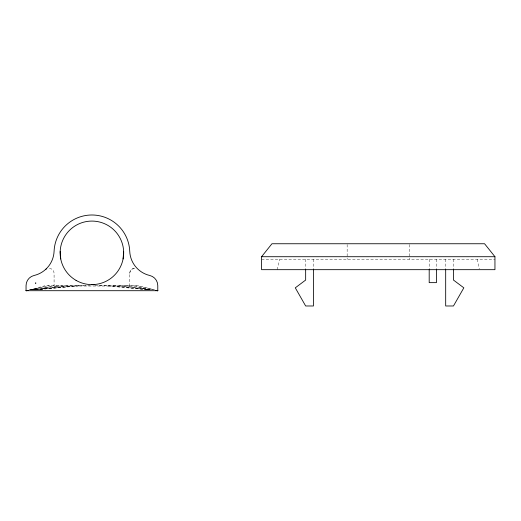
<?xml version="1.0" encoding="UTF-8"?>
<svg xmlns="http://www.w3.org/2000/svg" width="521" height="521" viewBox="0 0 521 521"><rect width="100%" height="100%" fill="white"/><g stroke="black" fill="none" stroke-linecap="round" stroke-linejoin="round"><path stroke-width="0.39" stroke-dasharray="2.6 1.95" d="M49.456 268.289A5.184 5.184 0 0 1 54.086 273.447L54.086 286.029L129.742 286.029L129.742 273.447C129.677 270.679 132.145 268.204 134.913 268.263M277.133 269.676L279.731 259.308M29.169 289.891L45.561 285.586L90.237 285.586M29.931 289.852L49.345 285.586M30.817 289.832L53.839 285.586M31.677 289.832L59.023 285.586M32.497 289.852L64.715 285.586M33.995 289.793L70.537 285.586M34.887 289.8L75.871 285.586M35.708 289.793L79.98 285.586M35.682 289.832L86.173 285.228M261.575 259.308L494.95 259.308M95.043 285.586L138.26 285.586L154.652 289.891M99.309 285.156L148.114 289.793M107.951 285.586L148.934 289.8M113.285 285.586L149.833 289.793M119.107 285.586L151.331 289.852M124.806 285.586L152.145 289.832M129.983 285.586L153.011 289.832M134.477 285.586L153.89 289.852M477.314 259.308L479.235 268.882M453.459 259.308L453.459 268.882M445.683 259.308L445.683 268.966M436.448 259.308L436.448 269.676M429.193 259.308L429.193 268.966M409.376 244.525L409.376 259.308M347.155 244.525L347.155 259.308M313.44 259.308L313.44 268.966M305.658 259.308L305.658 268.882M129.742 273.447A5.184 5.184 0 0 1 134.372 268.289"/><path stroke-width="0.78" d="M60.176 251.545L60.742 258.957M123.086 258.957L123.653 251.545M261.575 256.716L271.949 243.75L484.576 243.75L494.95 256.716L494.95 269.676L261.575 269.676L261.575 256.716L494.95 256.716M28.434 290.431L26.05 290.705L157.778 290.705L157.778 285.586A10.374 10.374 0 0 0 149.761 275.485A25.933 25.933 0 0 1 129.742 251.298A37.857 37.857 0 0 0 91.911 214.991A37.857 37.857 0 0 0 54.086 251.298A25.933 25.933 0 0 1 34.067 275.485A10.374 10.374 0 0 0 26.05 285.586L26.05 290.705L27.639 290.412M26.05 290.705L28.466 290.477M91.683 284.726L94.776 284.726M155.362 290.477L157.778 290.705L156.189 290.412M453.459 269.676L453.459 280.051L463.833 287.833L453.459 305.983L445.683 305.983L445.683 269.767M436.448 269.676L436.448 282.642L429.193 282.642L429.193 269.676M313.44 269.767L313.44 305.983L305.658 305.983L295.29 287.833L305.658 280.051L305.658 269.676M45.444 269.578A5.184 5.184 0 0 1 46.323 268.947M35.454 283.118L35.832 283.066L35.454 283.118M157.778 290.705L155.362 290.457L157.778 290.705M76.033 280.357A31.761 31.761 0 0 0 123.679 252.848A31.761 31.761 0 0 0 76.033 225.339A31.761 31.761 0 0 0 76.033 280.357"/></g></svg>
